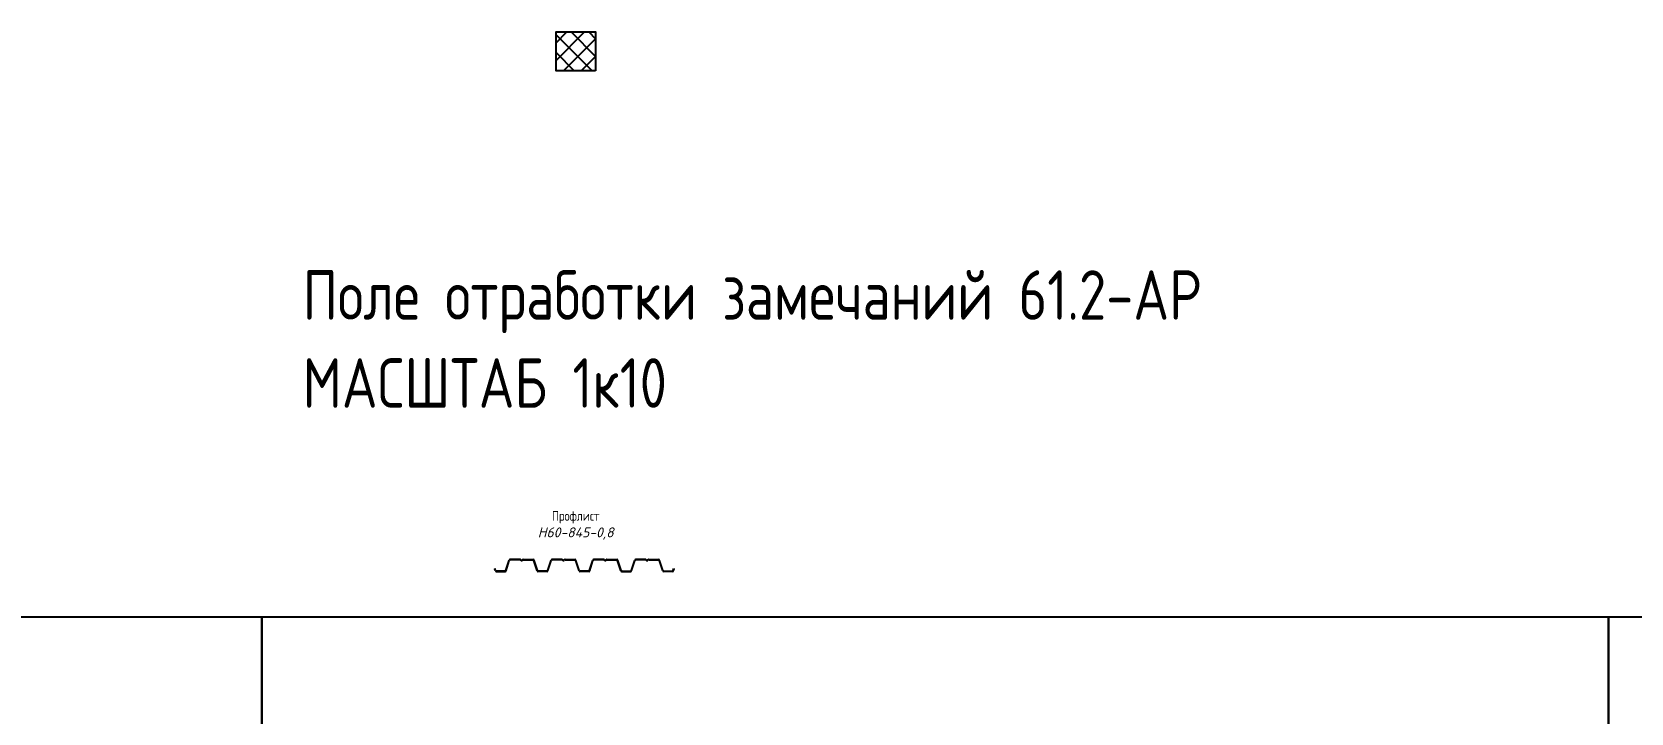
# Model space of a CAD drawing. Header units: millimetres. Extents: x -3689 to 2833879, y -661599 to -635850.
# Drawn here: x 2691543 to 2699628, y -656134 to -652691 of the extents above; entities that cross this region are included whole.
import ezdxf

# ---------------------------------------------------------------- set-up
doc = ezdxf.new("R2010")
doc.units = ezdxf.units.MM
doc.layers.get('Defpoints').update_dxf_attribs({"color": 4})
doc.layers.add('Штриховка', color=54, linetype='Continuous')
doc.styles.add('ГОСТ 2.304', font='CS_Gost2304.shx')

# ---------------------------------------------------------------- blocks, each defined once
blk = doc.blocks.new('*U432')
at = {"ltscale": 5}
h = blk.add_hatch(dxfattribs=at)
h.set_pattern_fill('ANSI37', color=256, scale=2)
h.set_pattern_definition([(45, (-80.378, 0), (-4.49013, 4.49013), []), (135, (-80.378, 0), (-4.49013, -4.49013), [])])
h.paths.add_polyline_path([(0, 0), (0, 20), (19.62, 20), (19.62, 0)])
blk.add_lwpolyline([(0, 0), (0, 20), (19.62, 20), (19.62, 0)], close=True, dxfattribs=at)

msp = doc.modelspace()

# ---------------------------------------------------------------- linework, layer by layer
for p, q in [((2693939.19, -655413.87), (2693955.51, -655362.22)), ((2693939.95, -655414.12), (2693956.27, -655362.46)), ((2694010.6, -655358.17), (2693961.04, -655358.17)), ((2694010.6, -655358.97), (2693961.04, -655358.97)), ((2694012.78, -655359.73), (2694015.92, -655362.23)), ((2694013.28, -655359.1), (2694016.42, -655361.61)), ((2694023.92, -655359.1), (2694020.78, -655361.61)), ((2694024.42, -655359.73), (2694021.28, -655362.23)), ((2694026.6, -655358.17), (2694076.17, -655358.17)), ((2694026.6, -655358.97), (2694076.17, -655358.97)), ((2694097.25, -655414.12), (2694080.93, -655362.46)), ((2694098.02, -655413.87), (2694081.7, -655362.22)), ((2694150.68, -655413.87), (2694167, -655362.22)), ((2694151.45, -655414.12), (2694167.76, -655362.46)), ((2694222.1, -655358.17), (2694172.53, -655358.17)), ((2694222.1, -655358.97), (2694172.53, -655358.97)), ((2694224.28, -655359.73), (2694227.42, -655362.23)), ((2694224.78, -655359.1), (2694227.92, -655361.61)), ((2694235.42, -655359.1), (2694232.28, -655361.61)), ((2694235.92, -655359.73), (2694232.78, -655362.23)), ((2694238.1, -655358.17), (2694287.66, -655358.17)), ((2694238.1, -655358.97), (2694287.66, -655358.97)), ((2694308.75, -655414.12), (2694292.43, -655362.46)), ((2694309.51, -655413.87), (2694293.19, -655362.22)), ((2694362.18, -655413.87), (2694378.5, -655362.22)), ((2694362.94, -655414.12), (2694379.26, -655362.46)), ((2694433.59, -655358.17), (2694384.03, -655358.17)), ((2694433.59, -655358.97), (2694384.03, -655358.97)), ((2694435.77, -655359.73), (2694438.91, -655362.23)), ((2694436.27, -655359.1), (2694439.41, -655361.61)), ((2694446.91, -655359.1), (2694443.77, -655361.61)), ((2694447.41, -655359.73), (2694444.27, -655362.23)), ((2694449.59, -655358.17), (2694499.16, -655358.17)), ((2694449.59, -655358.97), (2694499.16, -655358.97)), ((2694520.25, -655414.12), (2694503.93, -655362.46)), ((2694521.01, -655413.87), (2694504.69, -655362.22)), ((2694573.67, -655413.87), (2694589.99, -655362.22)), ((2694574.44, -655414.12), (2694590.76, -655362.46)), ((2694645.09, -655358.17), (2694595.52, -655358.17)), ((2694645.09, -655358.97), (2694595.52, -655358.97)), ((2694647.27, -655359.73), (2694650.41, -655362.23)), ((2694647.77, -655359.1), (2694650.91, -655361.61)), ((2694658.41, -655359.1), (2694655.27, -655361.61)), ((2694658.91, -655359.73), (2694655.77, -655362.23)), ((2694661.09, -655358.17), (2694710.65, -655358.17)), ((2694661.09, -655358.97), (2694710.65, -655358.97)), ((2694731.74, -655414.12), (2694715.42, -655362.46)), ((2694732.5, -655413.87), (2694716.19, -655362.22)), ((2693883.45, -655404.17), (2693882.69, -655404.41)), ((2693885.76, -655414.12), (2693882.69, -655404.41)), ((2693886.52, -655413.87), (2693883.45, -655404.17)), ((2693934.42, -655417.37), (2693891.29, -655417.37)), ((2693891.29, -655418.17), (2693934.42, -655418.17)), ((2694145.91, -655417.37), (2694102.78, -655417.37)), ((2694145.91, -655418.17), (2694102.78, -655418.17)), ((2694357.41, -655417.37), (2694314.28, -655417.37)), ((2694357.41, -655418.17), (2694314.28, -655418.17)), ((2694525.78, -655417.37), (2694568.91, -655417.37)), ((2694525.78, -655418.17), (2694568.91, -655418.17)), ((2694737.27, -655417.37), (2694780.4, -655417.37)), ((2694780.4, -655418.17), (2694737.27, -655418.17)), ((2694785.17, -655413.87), (2694788.24, -655404.17)), ((2694785.93, -655414.12), (2694789, -655404.41)), ((2694788.24, -655404.17), (2694789, -655404.41))]:
    msp.add_line(p, q)
for centre, radius, start, end in [((2693961.04, -655363.97), 5.8, 90, 162.466901), ((2693961.04, -655363.97), 5, 90, 162.466901), ((2694010.6, -655362.47), 4.3, 51.464437, 90), ((2694010.6, -655362.47), 3.5, 51.464437, 90), ((2694018.6, -655358.87), 4.3, 231.464437, 308.535563), ((2694018.6, -655358.87), 3.5, 231.464437, 308.535563), ((2694026.6, -655362.47), 4.3, 90, 128.535563), ((2694026.6, -655362.47), 3.5, 90, 128.535563), ((2694076.17, -655363.97), 5.8, 17.533099, 90), ((2694076.17, -655363.97), 5, 17.533099, 90), ((2694172.53, -655363.97), 5.8, 90, 162.466901), ((2694172.53, -655363.97), 5, 90, 162.466901), ((2694222.1, -655362.47), 4.3, 51.464437, 90), ((2694222.1, -655362.47), 3.5, 51.464437, 90), ((2694230.1, -655358.87), 4.3, 231.464437, 308.535563), ((2694230.1, -655358.87), 3.5, 231.464437, 308.535563), ((2694238.1, -655362.47), 4.3, 90, 128.535563), ((2694238.1, -655362.47), 3.5, 90, 128.535563), ((2694287.66, -655363.97), 5.8, 17.533099, 90), ((2694287.66, -655363.97), 5, 17.533099, 90), ((2694384.03, -655363.97), 5.8, 90, 162.466901), ((2694384.03, -655363.97), 5, 90, 162.466901), ((2694433.59, -655362.47), 4.3, 51.464437, 90), ((2694433.59, -655362.47), 3.5, 51.464437, 90), ((2694441.59, -655358.87), 4.3, 231.464437, 308.535563), ((2694441.59, -655358.87), 3.5, 231.464437, 308.535563), ((2694449.59, -655362.47), 4.3, 90, 128.535563), ((2694449.59, -655362.47), 3.5, 90, 128.535563), ((2694499.16, -655363.97), 5.8, 17.533099, 90), ((2694499.16, -655363.97), 5, 17.533099, 90), ((2694595.52, -655363.97), 5.8, 90, 162.466901), ((2694595.52, -655363.97), 5, 90, 162.466901), ((2694645.09, -655362.47), 4.3, 51.464437, 90), ((2694645.09, -655362.47), 3.5, 51.464437, 90), ((2694653.09, -655358.87), 4.3, 231.464437, 308.535563), ((2694653.09, -655358.87), 3.5, 231.464437, 308.535563), ((2694661.09, -655362.47), 4.3, 90, 128.535563), ((2694661.09, -655362.47), 3.5, 90, 128.535563), ((2694710.65, -655363.97), 5.8, 17.533099, 90), ((2694710.65, -655363.97), 5, 17.533099, 90), ((2693891.29, -655412.37), 5.8, 197.533099, 270), ((2693891.29, -655412.37), 5, 197.533099, 270), ((2693934.42, -655412.37), 5, 270, 342.466901), ((2693934.42, -655412.37), 5.8, 270, 342.466901), ((2694102.78, -655412.37), 5.8, 197.533099, 270), ((2694102.78, -655412.37), 5, 197.533099, 270), ((2694145.91, -655412.37), 5, 270, 342.466901), ((2694145.91, -655412.37), 5.8, 270, 342.466901), ((2694314.28, -655412.37), 5.8, 197.533099, 270), ((2694314.28, -655412.37), 5, 197.533099, 270), ((2694357.41, -655412.37), 5, 270, 342.466901), ((2694357.41, -655412.37), 5.8, 270, 342.466901), ((2694525.78, -655412.37), 5.8, 197.533099, 270), ((2694525.78, -655412.37), 5, 197.533099, 270), ((2694568.91, -655412.37), 5, 270, 342.466901), ((2694568.91, -655412.37), 5.8, 270, 342.466901), ((2694737.27, -655412.37), 5.8, 197.533099, 270), ((2694737.27, -655412.37), 5, 197.533099, 270), ((2694780.4, -655412.37), 5, 270, 342.466901), ((2694780.4, -655412.37), 5.8, 270, 342.466901)]:
    msp.add_arc(centre, radius, start, end)
at = {"layer": 'Defpoints'}
for points in [[(2685896.66, -655648.28), (2692705.08, -655648.28), (2692705.08, -661599.33), (2685896.66, -661599.33)], [(2692705.08, -655648.28), (2699513.49, -655648.28), (2699513.49, -661599.33), (2692705.08, -661599.33)], [(2699513.49, -655648.28), (2706321.91, -655648.28), (2706321.91, -661599.33), (2699513.49, -661599.33)]]:
    msp.add_lwpolyline(points, close=True, dxfattribs=at)

# ---------------------------------------------------------------- block references
at = {"layer": 'Штриховка', "ltscale": 5, "xscale": 10, "yscale": 10, "zscale": 10, "rotation": 89.99999999999999}
msp.add_blockref('*U432', (2694392.77, -652887.69), dxfattribs=at)

# ---------------------------------------------------------------- texts
at = {"layer": 'Defpoints', "attachment_point": 1, "style": 'ГОСТ 2.304'}
for s, width, insert, char_height in [('Поле отработки замечаний 61.2-АР', 7613.2476, (2692911.13, -653896.1), 250), ('МАСШТАБ 1к10', 7613.2476, (2692911.13, -654340.69), 250), ('\\pxqc;Профлист \\P{\\fISOCPEUR|b0|i1|c204|p34;Н60-845-0,8}', 2816.0271, (2692883.81, -655112.41), 50)]:
    msp.add_mtext_dynamic_manual_height_columns(s, width=width, gutter_width=75, heights=[0], dxfattribs=dict(at, insert=insert, char_height=char_height))

doc.saveas('drawing.dxf')
